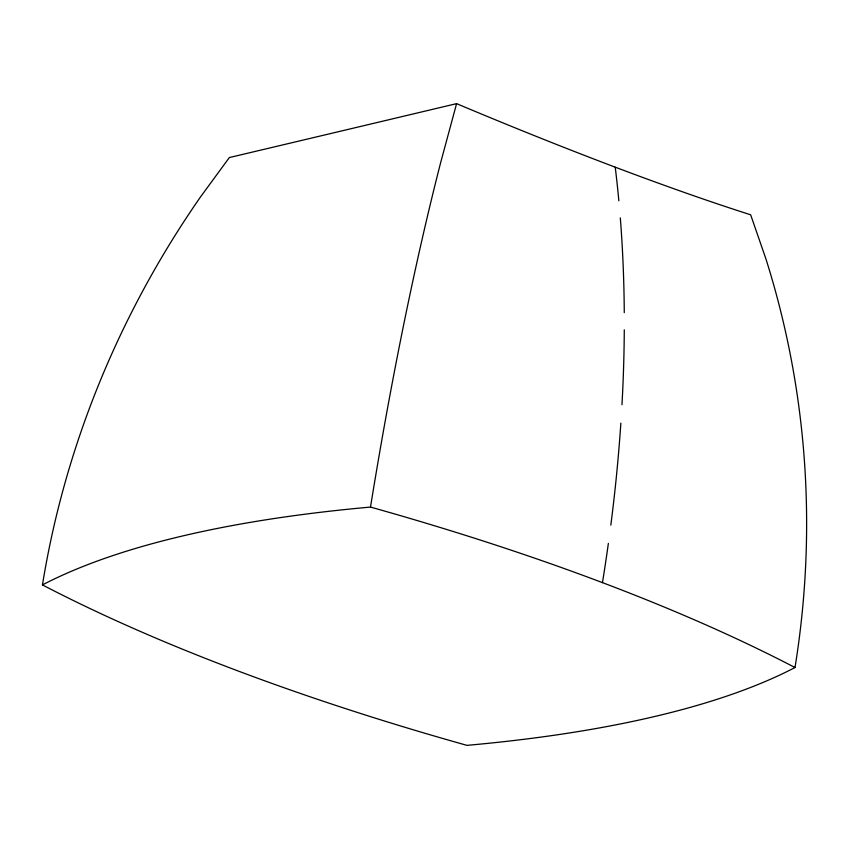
<?xml version="1.0" encoding="UTF-8"?>
<svg xmlns="http://www.w3.org/2000/svg" width="849" height="849" viewBox="0 0 849 849"><rect width="100%" height="100%" fill="white"/><g stroke="black" fill="none" stroke-linecap="round" stroke-linejoin="round"><path stroke-width="1.27" d="M456.592 103.642L440.663 162.583A979.067 162.668 -83.7 0 0 370.493 507.076A1145.8 333.084 9.2 0 0 42.45 584.908A979.067 922.555 -22 0 1 200.576 196.83L229.347 157.553A715.049 1.008 -13.4 0 0 456.592 103.642A715.049 79.986 24.9 0 0 750.654 214.797L765.915 258.892A979.067 922.555 -22 0 1 795.004 667.526A1145.8 333.084 9.2 0 1 466.961 745.358A1145.8 333.084 9.2 0 1 42.45 584.908M615.238 167.211A1145.8 628.822 -69.3 0 1 618.847 200.788M620.311 217.864A1145.8 628.822 -69.3 0 1 624.27 312.655M624.28 329.794A1145.8 628.822 -69.3 0 1 621.977 404.729M620.852 423.11A1145.8 628.822 -69.3 0 1 610.824 525.138M608.372 543.381A1145.8 628.822 -69.3 0 1 602.461 582.626M370.493 507.076A1145.8 333.084 9.2 0 1 795.004 667.526"/></g></svg>
